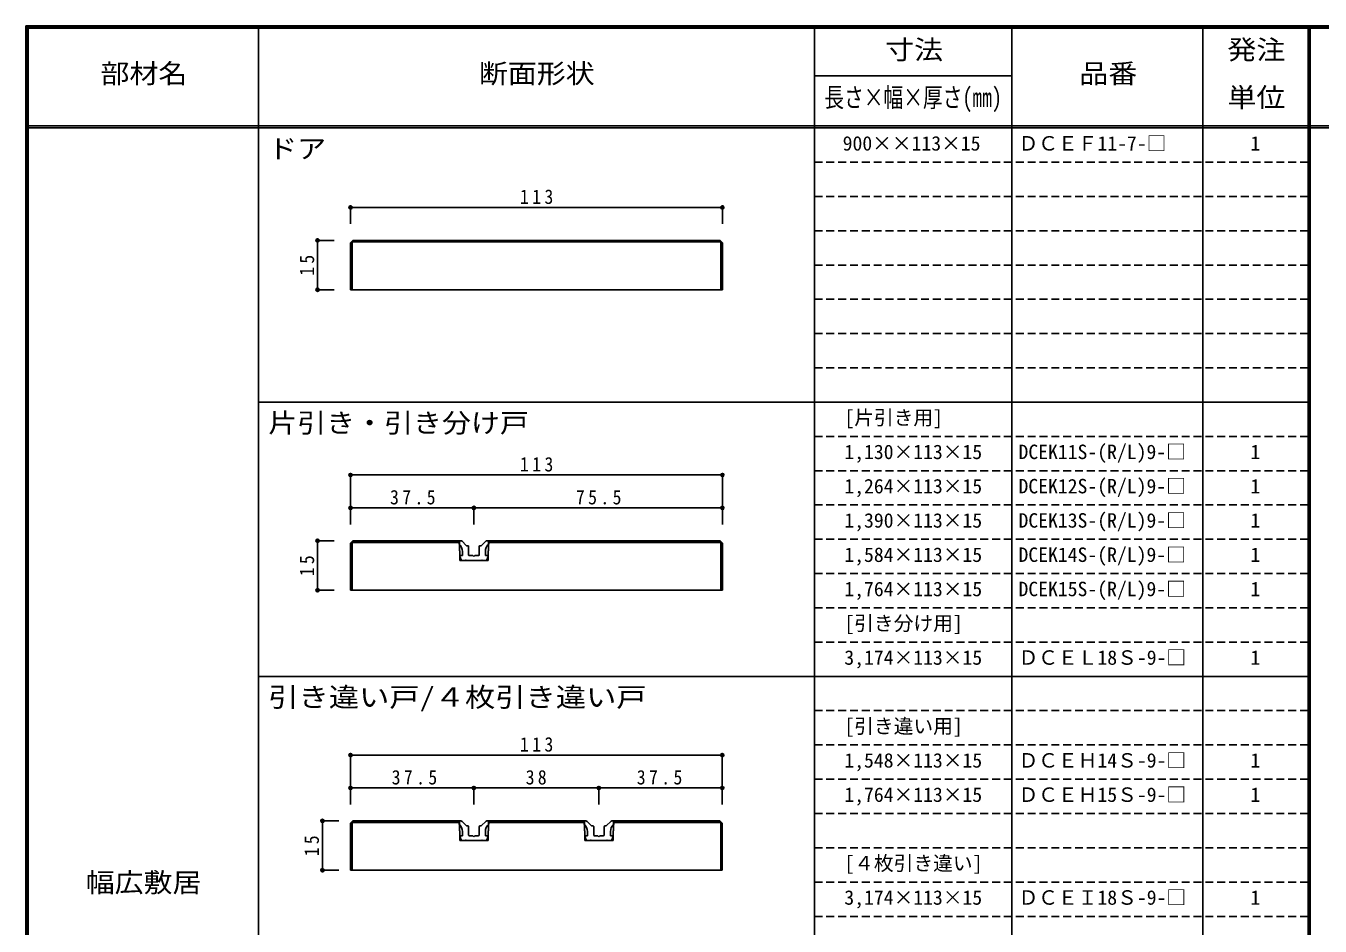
# Model space of a CAD drawing. Units: millimetres, scale not verified. Extents: x -400 to 380, y -287 to 278.
# Drawn here: x -400 to -6.7, y 4.8 to 278.3 of the extents above; entities that cross this region are included whole.
import ezdxf
from ezdxf.enums import TextEntityAlignment as Align

# ---------------------------------------------------------------- set-up
doc = ezdxf.new("R2010")
doc.units = ezdxf.units.MM
doc.header["$LTSCALE"] = 2
doc.header["$PDMODE"] = 32
doc.header["$PDSIZE"] = 1
doc.linetypes.add('DASHED1', pattern=[1.8, 1.2, -0.6])
for name, color, linetype in [('0-4', 3, 'Continuous'), ('0-7', 7, 'Continuous'), ('0-A', 7, 'Continuous'), ('0-B', 7, 'Continuous'), ('F-1', 7, 'DASHED1'), ('F-A', 7, 'Continuous')]:
    doc.layers.add(name, color=color, linetype=linetype)
doc.styles.add('ＭＳ ゴシック', font='')
doc.styles.get('ＭＳ ゴシック').set_extended_font_data('MS Gothic')

msp = doc.modelspace()

# ---------------------------------------------------------------- linework, layer by layer
at = {"layer": '0-4'}
for p, q in [((-300.833, 212.667), (-300.833, 198.167)), ((-189.04, 213.167), (-188.333, 212.46)), ((-188.333, 198.167), (-188.333, 212.46)), ((-301.333, 198.167), (-188.333, 198.167)), ((-301.333, 121.156), (-300.626, 121.863)), ((-301.333, 121.156), (-301.333, 106.863)), ((-300.833, 121.363), (-268.233, 121.363)), ((-300.833, 106.863), (-300.833, 121.363)), ((-300.626, 121.863), (-268.233, 121.863)), ((-259.533, 118.863), (-259.533, 115.863)), ((-259.533, 118.863), (-259.433, 118.863)), ((-259.433, 121.863), (-189.04, 121.863)), ((-259.433, 121.863), (-259.433, 118.863)), ((-259.433, 121.363), (-188.833, 121.363)), ((-188.333, 121.156), (-189.04, 121.863)), ((-188.833, 121.363), (-188.833, 106.863)), ((-188.333, 121.156), (-188.333, 106.863)), ((-259.533, 115.863), (-268.133, 115.863)), ((-188.333, 106.863), (-301.333, 106.863)), ((-300.644, 36.75), (-301.351, 36.043)), ((-301.339, 36.043), (-301.339, 21.75)), ((-268.233, 36.25), (-300.851, 36.25)), ((-300.851, 36.25), (-300.851, 21.75)), ((-300.644, 36.75), (-268.233, 36.75)), ((-230.239, 36.75), (-259.433, 36.75)), ((-259.433, 36.75), (-259.433, 33.75)), ((-230.239, 36.25), (-259.433, 36.25)), ((-189.046, 36.75), (-221.439, 36.75)), ((-221.439, 36.75), (-221.439, 33.75)), ((-188.839, 36.25), (-221.439, 36.25)), ((-189.046, 36.75), (-188.339, 36.043)), ((-188.839, 36.25), (-188.839, 21.75)), ((-188.339, 36.043), (-188.339, 21.75)), ((-259.533, 33.75), (-259.533, 30.75)), ((-259.533, 33.75), (-259.433, 33.75)), ((-221.539, 33.75), (-221.539, 30.75)), ((-221.539, 33.75), (-221.439, 33.75)), ((-259.533, 30.75), (-268.133, 30.75)), ((-221.539, 30.75), (-230.139, 30.75)), ((-301.351, 21.75), (-188.339, 21.75))]:
    msp.add_line(p, q, dxfattribs=at)
for points in [[(-189.04, 213.167), (-300.626, 213.167), (-301.333, 212.46), (-301.333, 198.167)], [(-188.833, 198.167), (-188.833, 212.667), (-300.833, 212.667)], [(-268.233, 121.863), (-268.233, 118.863), (-268.133, 118.863), (-268.133, 115.863)], [(-268.233, 36.75), (-268.233, 33.75), (-268.133, 33.75), (-268.133, 30.75)], [(-230.239, 36.75), (-230.239, 33.75), (-230.139, 33.75), (-230.139, 30.75)]]:
    msp.add_lwpolyline(points, dxfattribs=at)
at = {"layer": '0-7'}
for p, q in [((-266.171, 120.451), (-267.437, 121.716)), ((-267.333, 117.363), (-267.333, 118.627)), ((-265.959, 120.363), (-265.633, 120.363)), ((-265.433, 117.663), (-265.433, 120.163)), ((-262.233, 117.663), (-262.233, 120.163)), ((-261.708, 120.363), (-262.033, 120.363)), ((-261.496, 120.451), (-260.23, 121.716)), ((-260.333, 117.363), (-260.333, 118.627)), ((-259.333, 121.863), (-259.876, 121.863)), ((-259.333, 120.863), (-259.333, 121.863)), ((-267.333, 117.363), (-267.933, 117.363)), ((-261.533, 115.863), (-266.133, 115.863)), ((-265.133, 117.363), (-264.133, 117.363)), ((-264.133, 117.363), (-263.833, 117.063)), ((-263.833, 117.063), (-263.533, 117.363)), ((-263.533, 117.363), (-262.533, 117.363)), ((-261.333, 116.063), (-261.533, 115.863)), ((-261.133, 115.863), (-261.333, 116.063)), ((-261.133, 115.863), (-260.033, 115.863)), ((-260.333, 117.363), (-259.733, 117.363)), ((-260.033, 115.863), (-259.547, 117.089)), ((-266.171, 35.338), (-267.437, 36.604)), ((-261.496, 35.338), (-260.23, 36.604)), ((-259.333, 36.75), (-259.876, 36.75)), ((-259.333, 35.75), (-259.333, 36.75)), ((-228.177, 35.338), (-229.443, 36.604)), ((-223.501, 35.338), (-222.236, 36.604)), ((-221.339, 36.75), (-221.882, 36.75)), ((-221.339, 35.75), (-221.339, 36.75)), ((-267.333, 32.25), (-267.933, 32.25)), ((-267.333, 32.25), (-267.333, 33.514)), ((-265.959, 35.25), (-265.633, 35.25)), ((-265.433, 32.55), (-265.433, 35.05)), ((-265.133, 32.25), (-264.133, 32.25)), ((-264.133, 32.25), (-263.833, 31.95)), ((-263.833, 31.95), (-263.533, 32.25)), ((-263.533, 32.25), (-262.533, 32.25)), ((-262.233, 32.55), (-262.233, 35.05)), ((-261.708, 35.25), (-262.033, 35.25)), ((-260.333, 32.25), (-260.333, 33.514)), ((-260.333, 32.25), (-259.733, 32.25)), ((-260.033, 30.75), (-259.547, 31.976)), ((-229.339, 32.25), (-229.939, 32.25)), ((-229.339, 32.25), (-229.339, 33.514)), ((-227.965, 35.25), (-227.639, 35.25)), ((-227.439, 32.55), (-227.439, 35.05)), ((-227.139, 32.25), (-226.139, 32.25)), ((-226.139, 32.25), (-225.839, 31.95)), ((-225.839, 31.95), (-225.539, 32.25)), ((-225.539, 32.25), (-224.539, 32.25)), ((-224.239, 32.55), (-224.239, 35.05)), ((-223.713, 35.25), (-224.039, 35.25)), ((-222.339, 32.25), (-222.339, 33.514)), ((-222.339, 32.25), (-221.739, 32.25)), ((-222.039, 30.75), (-221.553, 31.976)), ((-261.533, 30.75), (-266.133, 30.75)), ((-261.333, 30.95), (-261.533, 30.75)), ((-261.133, 30.75), (-261.333, 30.95)), ((-261.133, 30.75), (-260.033, 30.75)), ((-223.539, 30.75), (-228.139, 30.75)), ((-223.339, 30.95), (-223.539, 30.75)), ((-223.139, 30.75), (-223.339, 30.95)), ((-223.139, 30.75), (-222.039, 30.75))]:
    msp.add_line(p, q, dxfattribs=at)
for points in [[(-268.333, 120.863), (-268.333, 121.863), (-267.79, 121.863)], [(-266.533, 115.863), (-267.633, 115.863), (-268.119, 117.089)], [(-266.533, 115.863), (-266.333, 116.063), (-266.133, 115.863)], [(-268.333, 35.75), (-268.333, 36.75), (-267.79, 36.75)], [(-230.339, 35.75), (-230.339, 36.75), (-229.796, 36.75)], [(-266.533, 30.75), (-267.633, 30.75), (-268.119, 31.976)], [(-228.539, 30.75), (-229.639, 30.75), (-230.125, 31.976)], [(-266.533, 30.75), (-266.333, 30.95), (-266.133, 30.75)], [(-228.539, 30.75), (-228.339, 30.95), (-228.139, 30.75)]]:
    msp.add_lwpolyline(points, dxfattribs=at)
for centre, radius, start, end in [((-270.333, 118.627), 3, 0, 48.19), ((-267.79, 121.363), 0.5, 45, 90), ((-265.959, 120.663), 0.3, 225, 270), ((-265.633, 120.163), 0.2, 0, 90), ((-262.033, 120.163), 0.2, 90, 180), ((-261.708, 120.663), 0.3, 270, 315), ((-257.333, 118.627), 3, 131.81, 180), ((-259.876, 121.363), 0.5, 90, 135), ((-267.933, 117.163), 0.2, 90, 201.616), ((-265.133, 117.663), 0.3, 180, 270), ((-262.533, 117.663), 0.3, 270, 0), ((-259.733, 117.163), 0.2, 338.384, 90), ((-270.333, 33.514), 3, 0, 48.19), ((-267.79, 36.25), 0.5, 45, 90), ((-257.333, 33.514), 3, 131.81, 180), ((-259.876, 36.25), 0.5, 90, 135), ((-232.339, 33.514), 3, 0, 48.19), ((-229.796, 36.25), 0.5, 45, 90), ((-219.339, 33.514), 3, 131.81, 180), ((-221.882, 36.25), 0.5, 90, 135), ((-267.933, 32.05), 0.2, 90, 201.616), ((-265.959, 35.55), 0.3, 225, 270), ((-265.633, 35.05), 0.2, 0, 90), ((-265.133, 32.55), 0.3, 180, 270), ((-262.533, 32.55), 0.3, 270, 0), ((-262.033, 35.05), 0.2, 90, 180), ((-261.708, 35.55), 0.3, 270, 315), ((-259.733, 32.05), 0.2, 338.384, 90), ((-229.939, 32.05), 0.2, 90, 201.616), ((-227.965, 35.55), 0.3, 225, 270), ((-227.639, 35.05), 0.2, 0, 90), ((-227.139, 32.55), 0.3, 180, 270), ((-224.539, 32.55), 0.3, 270, 0), ((-224.039, 35.05), 0.2, 90, 180), ((-223.713, 35.55), 0.3, 270, 315), ((-221.739, 32.05), 0.2, 338.384, 90)]:
    msp.add_arc(centre, radius, start, end, dxfattribs=at)
at = {"layer": '0-B', "color": 4}
for p, q in [((-188.333, 223.167), (-301.333, 223.167)), ((-301.333, 223.167), (-301.333, 218.167)), ((-188.333, 223.167), (-188.333, 218.167)), ((-311.333, 213.167), (-306.333, 213.167)), ((-311.333, 213.167), (-311.333, 198.167)), ((-311.333, 198.167), (-306.333, 198.167)), ((-301.333, 141.863), (-301.333, 126.863)), ((-301.333, 131.863), (-263.833, 131.863)), ((-263.833, 131.863), (-188.333, 131.863)), ((-263.833, 131.863), (-263.833, 126.863)), ((-311.333, 121.863), (-306.333, 121.863)), ((-311.333, 121.863), (-311.333, 106.863)), ((-311.333, 106.863), (-306.333, 106.863)), ((-301.339, 56.75), (-188.339, 56.75)), ((-301.339, 56.75), (-301.339, 41.75)), ((-188.339, 56.75), (-188.339, 41.75)), ((-263.839, 46.75), (-301.339, 46.75)), ((-225.839, 46.75), (-263.839, 46.75)), ((-263.839, 46.75), (-263.839, 41.75)), ((-309.886, 36.75), (-304.886, 36.75)), ((-309.886, 36.75), (-309.886, 21.75)), ((-309.886, 21.75), (-304.886, 21.75))]:
    msp.add_line(p, q, dxfattribs=at)
for points in [[(-301.333, 141.863), (-188.333, 141.863), (-188.333, 126.863)], [(-188.339, 46.75), (-225.839, 46.75), (-225.839, 41.75)]]:
    msp.add_lwpolyline(points, dxfattribs=at)
at = {"layer": '0-B'}
for p in [(-301.333, 223.167), (-188.333, 223.167), (-311.333, 213.167), (-311.333, 198.167), (-301.333, 141.863), (-188.333, 141.863), (-301.333, 131.863), (-263.833, 131.863), (-188.333, 131.863), (-311.333, 121.863), (-311.333, 106.863), (-301.339, 56.75), (-188.339, 56.75), (-301.339, 46.75), (-263.839, 46.75), (-225.839, 46.75), (-188.339, 46.75), (-309.886, 36.75), (-309.886, 21.75)]:
    msp.add_point(p, dxfattribs=at)
at = {"layer": 'F-1', "color": 6, "linetype": 'Continuous'}
for p, q in [((-400, 278.333), (-400, -280.333)), ((-400, 278.333), (380, 278.333)), ((-400, 278), (380, 278)), ((-400, 277.667), (380, 277.667)), ((-399.667, 278.333), (-399.667, -280.333)), ((-399.333, 278.333), (-399.333, -280.333)), ((-10.333, 278.337), (-10.333, -253)), ((-10, 278.333), (-10, -253)), ((-9.667, 278.337), (-9.667, -253)), ((380, 248), (-400, 248)), ((380, 247.333), (-400, 247.333))]:
    msp.add_line(p, q, dxfattribs=at)
at = {"layer": 'F-1', "linetype": 'Continuous'}
for p, q in [((-329.333, 278.333), (-329.333, -252.667)), ((-160.333, 278.337), (-160.333, -253)), ((-100.333, 278.337), (-100.333, -253)), ((-42.333, 278.337), (-42.333, -253)), ((-160.333, 263.167), (-100.333, 263.167)), ((-10.333, 164), (-329.333, 164)), ((-9.667, 80.667), (-329.333, 80.667))]:
    msp.add_line(p, q, dxfattribs=at)
at = {"layer": 'F-1'}
for p, q in [((-10.333, 236.917), (-160.333, 236.917)), ((-10.333, 226.5), (-160.333, 226.5)), ((-10.333, 216.083), (-160.333, 216.083)), ((-10.333, 205.667), (-160.333, 205.667)), ((-10.333, 195.25), (-160.333, 195.25)), ((-10.333, 184.833), (-160.333, 184.833)), ((-10.333, 174.417), (-160.333, 174.417)), ((-10.333, 153.583), (-160.333, 153.583)), ((-10.333, 143.167), (-160.333, 143.167)), ((-10.333, 132.75), (-160.333, 132.75)), ((-10.333, 122.333), (-160.333, 122.333)), ((-10.333, 111.917), (-160.333, 111.917)), ((-10.333, 101.5), (-160.333, 101.5)), ((-10.333, 91.083), (-160.333, 91.083)), ((-10.333, 70.25), (-160.333, 70.25)), ((-10.333, 59.833), (-160.333, 59.833)), ((-10.333, 49.417), (-160.333, 49.417)), ((-10.333, 39), (-160.333, 39)), ((-10.333, 28.583), (-160.333, 28.583)), ((-10.333, 18.167), (-160.333, 18.167)), ((-10.333, 7.75), (-160.333, 7.75))]:
    msp.add_line(p, q, dxfattribs=at)

# ---------------------------------------------------------------- texts
at = {"layer": '0-A', "style": 'ＭＳ ゴシック'}
for s, width, p in [('ドア', 1.1, (-326.333, 236.333)), ('片引き・引き分け戸', 1.1, (-326.333, 153)), ('引き違い戸/４枚引き違い戸', 1.15, (-326.333, 69.667)), ('幅広敷居', 1.1, (-381.833, 13.333))]:
    msp.add_text(s, height=5.865, dxfattribs=dict(at, width=width)).set_placement(p, align=Align.BOTTOM_LEFT)
for s, p in [('900××113×15', (-151.762, 239.125)), ('ＤＣＥＦ11-7-□', (-98.333, 239.125)), ('1', (-27.833, 239.125)), ('[片引き用]', (-151.262, 155.792)), ('1,130×113×15', (-151.262, 145.375)), ('DCEK11S-(R/L)9-□', (-98.333, 145.375)), ('1', (-27.833, 145.375)), ('1,264×113×15', (-151.262, 134.958)), ('DCEK12S-(R/L)9-□', (-98.333, 134.958)), ('1', (-27.833, 134.958)), ('1,390×113×15', (-151.262, 124.542)), ('DCEK13S-(R/L)9-□', (-98.333, 124.542)), ('1', (-27.833, 124.542)), ('1,584×113×15', (-151.262, 114.125)), ('DCEK14S-(R/L)9-□', (-98.333, 114.125)), ('1', (-27.833, 114.125)), ('1,764×113×15', (-151.262, 103.708)), ('DCEK15S-(R/L)9-□', (-98.333, 103.708)), ('1', (-27.833, 103.708)), ('[引き分け用]', (-151.262, 93.292)), ('3,174×113×15', (-151.262, 82.875)), ('ＤＣＥＬ18Ｓ-9-□', (-98.333, 82.875)), ('1', (-27.833, 82.875)), ('[引き違い用]', (-151.262, 62.042)), ('1,548×113×15', (-151.262, 51.625)), ('ＤＣＥＨ14Ｓ-9-□', (-98.333, 51.625)), ('1', (-27.833, 51.625)), ('ＤＣＥＨ15Ｓ-9-□', (-98.333, 41.208)), ('1,764×113×15', (-151.262, 41.208)), ('1', (-27.833, 41.208)), ('[４枚引き違い]', (-151.262, 20.375)), ('ＤＣＥＩ18Ｓ-9-□', (-98.333, 9.958)), ('3,174×113×15', (-151.262, 9.958)), ('1', (-27.833, 9.958))]:
    msp.add_text(s, height=4.399, dxfattribs=at).set_placement(p, align=Align.BOTTOM_LEFT)
at = {"layer": '0-B', "char_height": 4.399, "attachment_point": 7, "style": 'ＭＳ ゴシック'}
for s, insert in [('\\T1.38;\\W0.9;113', (-249.833, 224.167)), ('\\T1.38;\\W0.9;113', (-249.833, 142.863)), ('\\T1.38;\\W0.9;37.5', (-289.333, 132.863)), ('\\T1.38;\\W0.9;75.5', (-232.833, 132.863)), ('\\T1.38;\\W0.9;113', (-249.833, 57.75)), ('\\T1.38;\\W0.9;37.5', (-288.833, 47.75)), ('\\T1.36;\\W0.9;38', (-248.089, 47.75)), ('\\T1.38;\\W0.9;37.5', (-214.339, 47.75))]:
    msp.add_mtext(s, dxfattribs=dict(at, insert=insert))
at = {"layer": '0-B', "char_height": 4.399, "attachment_point": 7, "rotation": 90, "style": 'ＭＳ ゴシック'}
for insert in [(-312.333, 202.417), (-312.333, 111.113), (-310.886, 26)]:
    msp.add_mtext('\\T1.36;\\W0.9;15', dxfattribs=dict(at, insert=insert))
at = {"layer": 'F-1', "style": 'ＭＳ ゴシック'}
for s, width, p in [('寸法', 1.1, (-138.833, 266.417)), ('発注', 1.1, (-34.833, 266.417)), ('品番', 1.1, (-79.833, 259.167)), ('長さ×幅×厚さ(㎜)', 0.75, (-157.333, 251.917)), ('単位', 1.1, (-34.833, 251.917))]:
    msp.add_text(s, height=5.865, dxfattribs=dict(at, width=width)).set_placement(p, align=Align.BOTTOM_LEFT)
at = {"layer": 'F-A', "style": 'ＭＳ ゴシック', "width": 1.1}
for s, p in [('部材名', (-377.333, 259.167)), ('断面形状', (-262.333, 259.167))]:
    msp.add_text(s, height=5.865, dxfattribs=at).set_placement(p, align=Align.BOTTOM_LEFT)

doc.saveas('drawing.dxf')
